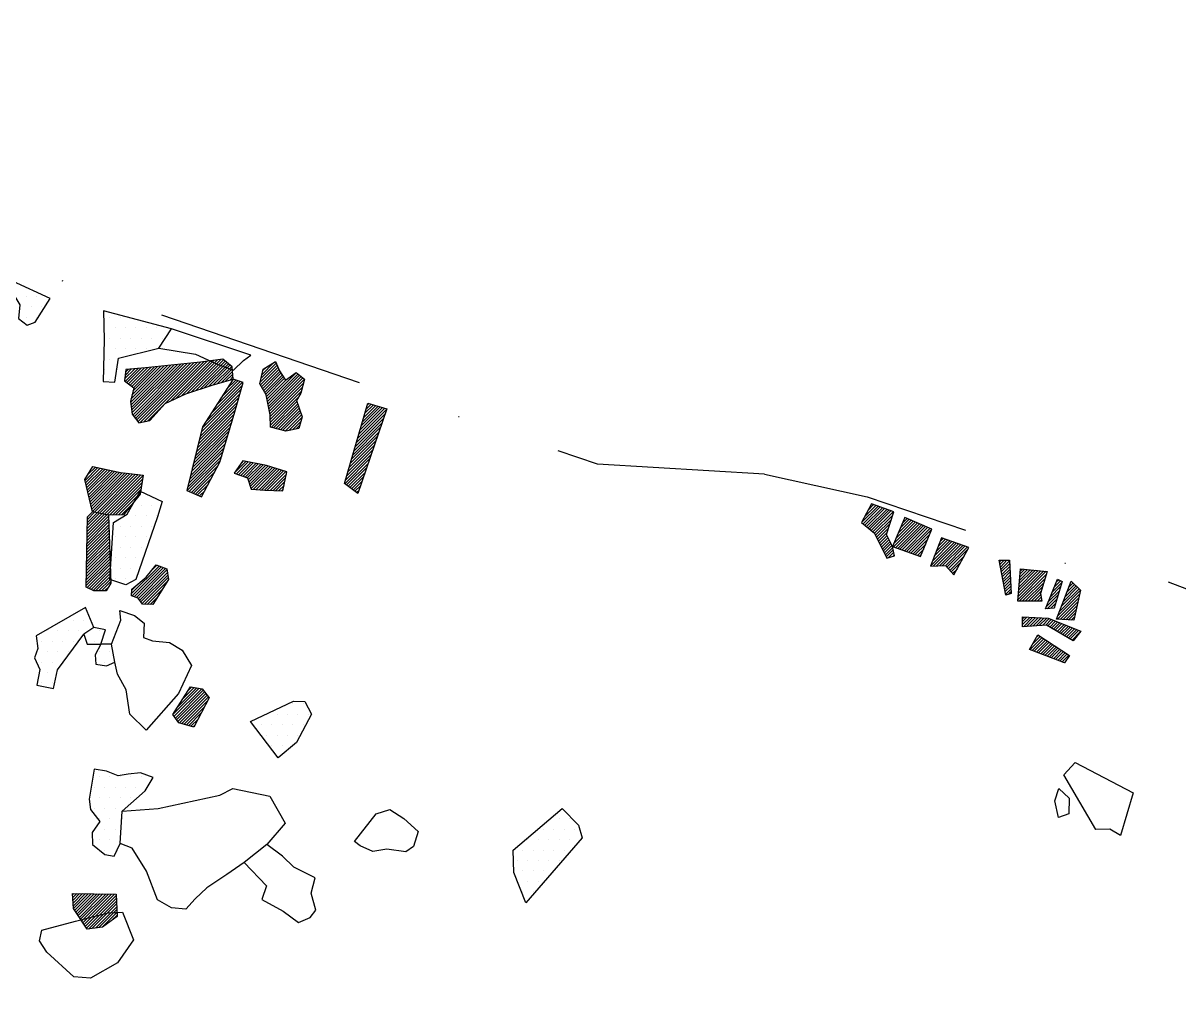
# Model space of a CAD drawing. Header units: metres. Extents: x -901 to -489, y -1774 to -1406.
# Drawn here: x -768.5 to -630.2, y -1521.3 to -1406 of the extents above; entities that cross this region are included whole.
import ezdxf

# ---------------------------------------------------------------- set-up
doc = ezdxf.new("R2010")
doc.units = ezdxf.units.M
doc.header["$LTSCALE"] = 25
doc.header["$MEASUREMENT"] = 0
doc.linetypes.add('STRICHPUNKTX2', pattern=[2, 1, -0.5, 0, -0.5])
doc.layers.get('0').update_dxf_attribs({"linetype": 'CONTINUOUS'})
for name, color, linetype in [('GRABUNGSGRENZE', 3, 'STRICHPUNKTX2'), ('KNOCHEN', 2, 'CONTINUOUS'), ('KNOCHENSCHRAFF', 2, 'CONTINUOUS'), ('STEINE', 4, 'CONTINUOUS'), ('STEINESCHRAFF', 4, 'CONTINUOUS')]:
    doc.layers.add(name, color=color, linetype=linetype)

# ---------------------------------------------------------------- blocks, each defined once
blk = doc.blocks.new('*X2')
at = {"color": 0}
for p, q in [((-756.36, -1448.62), (-755.14, -1447.4)), ((-756.31, -1448.92), (-754.75, -1447.36)), ((-756.31, -1448.22), (-755.53, -1447.43)), ((-756.27, -1447.82), (-755.91, -1447.46)), ((-756.11, -1449.07), (-754.36, -1447.33)), ((-755.9, -1449.22), (-753.98, -1447.3)), ((-755.7, -1449.37), (-753.59, -1447.26)), ((-755.65, -1451.44), (-751.23, -1447.02)), ((-755.61, -1451.76), (-750.83, -1446.98)), ((-755.6, -1451.04), (-751.62, -1447.06)), ((-755.57, -1452.07), (-750.44, -1446.94)), ((-755.53, -1452.38), (-750.05, -1446.9)), ((-755.49, -1449.52), (-753.19, -1447.22)), ((-755.48, -1452.69), (-749.65, -1446.86)), ((-755.48, -1450.57), (-752.01, -1447.1)), ((-755.38, -1452.94), (-749.26, -1446.82)), ((-755.37, -1450.1), (-752.41, -1447.14)), ((-755.29, -1449.67), (-752.8, -1447.18)), ((-755.22, -1453.14), (-748.86, -1446.78)), ((-755.07, -1453.34), (-748.47, -1446.74)), ((-754.91, -1453.53), (-748.08, -1446.7)), ((-754.75, -1453.73), (-747.68, -1446.66)), ((-754.5, -1453.83), (-747.29, -1446.62)), ((-754.07, -1453.75), (-746.88, -1446.56)), ((-753.63, -1453.66), (-746.47, -1446.51)), ((-750.88, -1451.27), (-746.06, -1446.45)), ((-750.2, -1450.94), (-745.65, -1446.39)), ((-749.52, -1450.62), (-745.24, -1446.34)), ((-748.89, -1450.34), (-744.83, -1446.28)), ((-748.36, -1450.17), (-744.52, -1446.33)), ((-747.84, -1450), (-744.33, -1446.49)), ((-747.32, -1449.83), (-744.13, -1446.65)), ((-746.8, -1449.66), (-743.94, -1446.8)), ((-746.27, -1449.49), (-743.75, -1446.96)), ((-745.76, -1449.33), (-743.55, -1447.12)), ((-745.26, -1449.19), (-743.48, -1447.4)), ((-740.13, -1449), (-738.11, -1446.99)), ((-740.1, -1449.33), (-738.01, -1447.24)), ((-740.02, -1448.54), (-738.22, -1446.74)), ((-739.97, -1449.56), (-737.91, -1447.49)), ((-739.91, -1448.08), (-738.53, -1446.7)), ((-739.81, -1447.62), (-739.47, -1447.28)), ((-745.42, -1451.82), (-742.53, -1448.93)), ((-744.79, -1450.84), (-742.8, -1448.84)), ((-744.76, -1449.04), (-743.45, -1447.73)), ((-744.27, -1448.9), (-743.43, -1448.06)), ((-744.16, -1449.85), (-743.06, -1448.76)), ((-743.77, -1448.76), (-743.41, -1448.39)), ((-743.53, -1448.87), (-743.33, -1448.67)), ((-739.84, -1449.78), (-737.8, -1447.73)), ((-739.71, -1450), (-737.66, -1447.95)), ((-739.58, -1450.23), (-737.52, -1448.16)), ((-739.46, -1450.45), (-737.38, -1448.38)), ((-739.37, -1450.72), (-737.25, -1448.59)), ((-739.32, -1451.02), (-737.02, -1448.72)), ((-739.26, -1451.32), (-735.83, -1447.89)), ((-739.2, -1451.61), (-735.63, -1448.04)), ((-739.14, -1451.91), (-735.42, -1448.19)), ((-739.09, -1452.2), (-735.22, -1448.34)), ((-739.03, -1452.5), (-735.02, -1448.49)), ((-738.97, -1452.8), (-734.83, -1448.65)), ((-747.22, -1455.03), (-742.54, -1450.35)), ((-747.1, -1454.56), (-742.4, -1449.86)), ((-746.69, -1453.8), (-742.25, -1449.36)), ((-746.06, -1452.81), (-742.27, -1449.02)), ((-738.94, -1453.12), (-734.96, -1449.14)), ((-738.93, -1453.46), (-735.09, -1449.62)), ((-738.92, -1453.8), (-735.22, -1450.11)), ((-747.45, -1455.97), (-742.83, -1451.35)), ((-747.33, -1455.5), (-742.68, -1450.85)), ((-738.9, -1454.14), (-735.57, -1450.8)), ((-738.83, -1454.42), (-735.74, -1451.33)), ((-738.54, -1454.49), (-735.65, -1451.6)), ((-727.64, -1452.78), (-726.59, -1451.73)), ((-727.49, -1452.28), (-726.87, -1451.65)), ((-727.35, -1451.78), (-727.14, -1451.57)), ((-747.8, -1457.38), (-743.26, -1452.84)), ((-747.68, -1456.91), (-743.11, -1452.34)), ((-747.56, -1456.44), (-742.97, -1451.84)), ((-738.26, -1454.56), (-735.56, -1451.86)), ((-737.98, -1454.63), (-735.48, -1452.13)), ((-737.69, -1454.7), (-735.39, -1452.39)), ((-737.41, -1454.77), (-735.3, -1452.66)), ((-737.13, -1454.84), (-735.21, -1452.92)), ((-728.66, -1456.27), (-725.19, -1452.8)), ((-728.51, -1455.77), (-725.01, -1452.27)), ((-728.37, -1455.27), (-725.22, -1452.13)), ((-728.22, -1454.77), (-725.49, -1452.05)), ((-728.08, -1454.27), (-725.77, -1451.97)), ((-727.93, -1453.78), (-726.04, -1451.89)), ((-727.79, -1453.28), (-726.32, -1451.81)), ((-748.14, -1458.79), (-743.7, -1454.35)), ((-748.03, -1458.32), (-743.55, -1453.84)), ((-747.91, -1457.85), (-743.41, -1453.34)), ((-736.72, -1454.79), (-735.13, -1453.2)), ((-736.28, -1454.7), (-735.28, -1453.7)), ((-735.84, -1454.61), (-735.43, -1454.2)), ((-729.09, -1457.77), (-725.74, -1454.41)), ((-728.95, -1457.27), (-725.56, -1453.88)), ((-728.8, -1456.77), (-725.37, -1453.34)), ((-748.49, -1460.2), (-744.15, -1455.85)), ((-748.38, -1459.73), (-744, -1455.35)), ((-748.26, -1459.26), (-743.85, -1454.85)), ((-729.38, -1458.76), (-726.1, -1455.48)), ((-729.24, -1458.27), (-725.92, -1454.95)), ((-748.72, -1461.13), (-744.44, -1456.85)), ((-748.61, -1460.67), (-744.3, -1456.35)), ((-729.82, -1460.26), (-726.65, -1457.09)), ((-729.67, -1459.76), (-726.47, -1456.56)), ((-729.53, -1459.26), (-726.29, -1456.02)), ((-748.87, -1461.98), (-744.74, -1457.86)), ((-748.84, -1461.6), (-744.59, -1457.36)), ((-748.62, -1462.09), (-744.89, -1458.36)), ((-743.26, -1459.92), (-741.85, -1458.5)), ((-743, -1460.01), (-741.56, -1458.56)), ((-742.74, -1460.1), (-741.26, -1458.62)), ((-742.39, -1458.69), (-742.15, -1458.44)), ((-730.01, -1461.16), (-727.01, -1458.16)), ((-729.96, -1460.76), (-726.83, -1457.63)), ((-748.37, -1462.2), (-745.17, -1459)), ((-748.12, -1462.3), (-745.57, -1459.75)), ((-742.47, -1460.19), (-740.97, -1458.68)), ((-742.21, -1460.28), (-740.67, -1458.74)), ((-741.95, -1460.37), (-740.38, -1458.8)), ((-741.68, -1460.46), (-740.08, -1458.85)), ((-741.57, -1460.7), (-739.79, -1458.91)), ((-741.49, -1460.97), (-739.49, -1458.97)), ((-741.4, -1461.24), (-739.21, -1459.05)), ((-741.32, -1461.51), (-738.94, -1459.13)), ((-741.24, -1461.78), (-738.67, -1459.22)), ((-740.93, -1461.82), (-738.4, -1459.3)), ((-740.6, -1461.85), (-738.13, -1459.38)), ((-740.28, -1461.88), (-737.87, -1459.47)), ((-739.96, -1461.91), (-737.6, -1459.55)), ((-739.63, -1461.94), (-737.33, -1459.64)), ((-739.29, -1461.95), (-737.06, -1459.72)), ((-738.94, -1461.96), (-737.01, -1460.02)), ((-729.81, -1461.31), (-727.2, -1458.7)), ((-729.61, -1461.46), (-727.38, -1459.24)), ((-729.41, -1461.62), (-727.56, -1459.77)), ((-747.88, -1462.41), (-745.97, -1460.5)), ((-747.63, -1462.51), (-746.36, -1461.25)), ((-738.6, -1461.97), (-737.1, -1460.47)), ((-738.25, -1461.98), (-737.19, -1460.91)), ((-737.91, -1461.98), (-737.28, -1461.36)), ((-729.2, -1461.77), (-727.74, -1460.31)), ((-729, -1461.92), (-727.93, -1460.84)), ((-728.8, -1462.07), (-728.11, -1461.38)), ((-747.38, -1462.62), (-746.76, -1462)), ((-737.56, -1461.99), (-737.37, -1461.8)), ((-728.6, -1462.22), (-728.29, -1461.92)), ((-755.52, -1474.3), (-752.23, -1471.01)), ((-753.06, -1471.48), (-752.5, -1470.92)), ((-755.46, -1474.59), (-751.97, -1471.1)), ((-755.2, -1474.68), (-751.71, -1471.2)), ((-754.94, -1474.78), (-751.45, -1471.29)), ((-754.7, -1474.89), (-751.29, -1471.48)), ((-754.55, -1475.1), (-751.24, -1471.78)), ((-754.41, -1475.3), (-751.19, -1472.09)), ((-754.26, -1475.51), (-751.14, -1472.39)), ((-755.5, -1473.92), (-754.81, -1473.23)), ((-753.98, -1475.58), (-751.27, -1472.87)), ((-753.64, -1475.6), (-751.86, -1473.81)), ((-753.3, -1475.61), (-752.45, -1474.76)), ((-750.57, -1488.79), (-747.43, -1485.64)), ((-750.42, -1488.99), (-747.12, -1485.7)), ((-750.28, -1489.2), (-746.94, -1485.87)), ((-750.13, -1489.41), (-746.79, -1486.07)), ((-750.02, -1487.89), (-747.73, -1485.59)), ((-749.98, -1489.62), (-746.64, -1486.27)), ((-749.42, -1486.93), (-748.03, -1485.54)), ((-748.82, -1485.98), (-748.33, -1485.48)), ((-749.82, -1489.8), (-746.48, -1486.47)), ((-749.54, -1489.88), (-746.33, -1486.67)), ((-749.27, -1489.96), (-746.42, -1487.12)), ((-748.99, -1490.04), (-746.81, -1487.86)), ((-748.71, -1490.12), (-747.19, -1488.59)), ((-748.44, -1490.19), (-747.57, -1489.33)), ((-748.16, -1490.27), (-747.96, -1490.07)), ((-762.57, -1510.34), (-762.43, -1510.2)), ((-762.55, -1510.67), (-762.08, -1510.2)), ((-762.53, -1511.01), (-761.74, -1510.21)), ((-762.51, -1511.34), (-761.39, -1510.22)), ((-762.49, -1511.67), (-761.04, -1510.22)), ((-762.46, -1512), (-760.7, -1510.23)), ((-762.32, -1512.21), (-760.35, -1510.23)), ((-762.18, -1512.42), (-760, -1510.24)), ((-762.04, -1512.64), (-759.65, -1510.25)), ((-761.9, -1512.85), (-759.31, -1510.25)), ((-761.76, -1513.07), (-758.96, -1510.26)), ((-761.62, -1513.28), (-758.61, -1510.27)), ((-761.48, -1513.49), (-758.27, -1510.27)), ((-761.34, -1513.71), (-757.92, -1510.28)), ((-761.2, -1513.92), (-757.57, -1510.29)), ((-761.06, -1514.13), (-757.37, -1510.44)), ((-760.93, -1514.35), (-757.35, -1510.78)), ((-760.67, -1514.45), (-757.33, -1511.11)), ((-760.26, -1514.39), (-757.31, -1511.44)), ((-759.85, -1514.33), (-757.29, -1511.78)), ((-759.44, -1514.28), (-757.27, -1512.11)), ((-759.03, -1514.22), (-757.25, -1512.44)), ((-757.83, -1513.37), (-757.24, -1512.78))]:
    blk.add_line(p, q, dxfattribs=at)
blk = doc.blocks.new('*X3')
at = {"color": 0}
for p, q in [((-761.08, -1460.77), (-759.56, -1459.24)), ((-761.02, -1461.05), (-759.27, -1459.3)), ((-760.95, -1461.34), (-758.98, -1459.37)), ((-760.88, -1461.62), (-758.69, -1459.43)), ((-760.81, -1461.91), (-758.4, -1459.49)), ((-760.76, -1460.08), (-759.85, -1459.18)), ((-760.74, -1462.19), (-758.1, -1459.55)), ((-760.68, -1462.48), (-757.81, -1459.62)), ((-760.61, -1462.76), (-757.52, -1459.68)), ((-760.54, -1463.05), (-757.23, -1459.74)), ((-760.47, -1463.34), (-756.94, -1459.8)), ((-760.4, -1463.62), (-756.63, -1459.85)), ((-760.34, -1463.91), (-756.31, -1459.88)), ((-760.27, -1464.19), (-756, -1459.92)), ((-760.2, -1464.48), (-755.68, -1459.96)), ((-760.15, -1459.13), (-760.14, -1459.12)), ((-759.94, -1464.57), (-755.36, -1459.99)), ((-759.65, -1464.64), (-755.04, -1460.03)), ((-759.36, -1464.7), (-754.72, -1460.06)), ((-759.07, -1464.76), (-754.41, -1460.1)), ((-758.78, -1464.82), (-754.14, -1460.18)), ((-758.49, -1464.89), (-754.2, -1460.6)), ((-758.17, -1464.92), (-754.27, -1461.02)), ((-757.8, -1464.91), (-754.33, -1461.44)), ((-757.44, -1464.9), (-754.4, -1461.86)), ((-757.08, -1464.89), (-754.46, -1462.27)), ((-756.71, -1464.88), (-755.45, -1463.62)), ((-760.85, -1467.96), (-758.29, -1465.39)), ((-760.84, -1467.24), (-758.49, -1464.89)), ((-760.84, -1467.6), (-758.3, -1465.05)), ((-760.83, -1466.88), (-758.78, -1464.82)), ((-760.82, -1466.16), (-759.36, -1464.7)), ((-760.82, -1466.52), (-759.07, -1464.76)), ((-760.81, -1465.44), (-759.94, -1464.57)), ((-760.81, -1465.8), (-759.65, -1464.64)), ((-760.87, -1469.03), (-758.25, -1466.41)), ((-760.87, -1469.39), (-758.23, -1466.75)), ((-760.86, -1468.67), (-758.26, -1466.07)), ((-760.85, -1468.31), (-758.27, -1465.73)), ((-760.9, -1470.83), (-758.18, -1468.11)), ((-760.89, -1470.47), (-758.19, -1467.77)), ((-760.88, -1469.75), (-758.22, -1467.09)), ((-760.88, -1470.11), (-758.21, -1467.43)), ((-760.92, -1471.91), (-758.14, -1469.14)), ((-760.92, -1472.27), (-758.13, -1469.48)), ((-760.91, -1471.55), (-758.15, -1468.8)), ((-760.9, -1471.19), (-758.17, -1468.46)), ((-760.94, -1473.35), (-758.09, -1470.5)), ((-760.93, -1472.63), (-758.11, -1469.82)), ((-760.93, -1472.99), (-758.1, -1470.16)), ((-760.83, -1473.6), (-758.07, -1470.84)), ((-760.6, -1473.72), (-758.06, -1471.18)), ((-760.36, -1473.83), (-758.05, -1471.52)), ((-760.13, -1473.95), (-758.03, -1471.86)), ((-759.82, -1474), (-758.02, -1472.2)), ((-759.47, -1474), (-758.01, -1472.54)), ((-759.11, -1474), (-758, -1472.88)), ((-758.76, -1474), (-758.21, -1473.45))]:
    blk.add_line(p, q, dxfattribs=at)
blk = doc.blocks.new('*X6')
at = {"color": 0}
for p, q in [((-768.125, -1438.75), (-768.125, -1438.75)), ((-766.875, -1438.75), (-766.875, -1438.75)), ((-767.5, -1440), (-767.5, -1440)), ((-766.25, -1440), (-766.25, -1440)), ((-768.125, -1441.25), (-768.125, -1441.25)), ((-766.875, -1441.25), (-766.875, -1441.25)), ((-758.125, -1441.25), (-758.125, -1441.25)), ((-756.875, -1441.25), (-756.875, -1441.25)), ((-758.75, -1442.5), (-758.75, -1442.5)), ((-757.5, -1442.5), (-757.5, -1442.5)), ((-756.25, -1442.5), (-756.25, -1442.5)), ((-755, -1442.5), (-755, -1442.5)), ((-753.75, -1442.5), (-753.75, -1442.5)), ((-752.5, -1442.5), (-752.5, -1442.5)), ((-758.125, -1443.75), (-758.125, -1443.75)), ((-756.875, -1443.75), (-756.875, -1443.75)), ((-755.625, -1443.75), (-755.625, -1443.75)), ((-754.375, -1443.75), (-754.375, -1443.75)), ((-753.125, -1443.75), (-753.125, -1443.75)), ((-751.875, -1443.75), (-751.875, -1443.75)), ((-758.75, -1445), (-758.75, -1445)), ((-757.5, -1445), (-757.5, -1445)), ((-756.25, -1445), (-756.25, -1445)), ((-755, -1445), (-755, -1445)), ((-753.75, -1445), (-753.75, -1445)), ((-758.75, -1447.5), (-758.75, -1447.5)), ((-758.125, -1446.25), (-758.125, -1446.25)), ((-757.5, -1447.5), (-757.5, -1447.5)), ((-758.125, -1448.75), (-758.125, -1448.75)), ((-753.75, -1462.5), (-753.75, -1462.5)), ((-754.375, -1463.75), (-754.375, -1463.75)), ((-753.125, -1463.75), (-753.125, -1463.75)), ((-756.25, -1465), (-756.25, -1465)), ((-755, -1465), (-755, -1465)), ((-753.75, -1465), (-753.75, -1465)), ((-752.5, -1465), (-752.5, -1465)), ((-756.875, -1466.25), (-756.875, -1466.25)), ((-755.625, -1466.25), (-755.625, -1466.25)), ((-754.375, -1466.25), (-754.375, -1466.25)), ((-753.125, -1466.25), (-753.125, -1466.25)), ((-757.5, -1467.5), (-757.5, -1467.5)), ((-756.25, -1467.5), (-756.25, -1467.5)), ((-755, -1467.5), (-755, -1467.5)), ((-753.75, -1467.5), (-753.75, -1467.5)), ((-756.875, -1468.75), (-756.875, -1468.75)), ((-755.625, -1468.75), (-755.625, -1468.75)), ((-754.375, -1468.75), (-754.375, -1468.75)), ((-757.5, -1470), (-757.5, -1470)), ((-756.25, -1470), (-756.25, -1470)), ((-755, -1470), (-755, -1470)), ((-756.875, -1471.25), (-756.875, -1471.25)), ((-755.625, -1471.25), (-755.625, -1471.25)), ((-757.5, -1472.5), (-757.5, -1472.5)), ((-756.25, -1472.5), (-756.25, -1472.5)), ((-755, -1472.5), (-755, -1472.5)), ((-762.5, -1477.5), (-762.5, -1477.5)), ((-761.25, -1477.5), (-761.25, -1477.5)), ((-765.625, -1478.75), (-765.625, -1478.75)), ((-764.375, -1478.75), (-764.375, -1478.75)), ((-763.125, -1478.75), (-763.125, -1478.75)), ((-761.875, -1478.75), (-761.875, -1478.75)), ((-760.625, -1478.75), (-760.625, -1478.75)), ((-759.375, -1478.75), (-759.375, -1478.75)), ((-766.25, -1480), (-766.25, -1480)), ((-765, -1480), (-765, -1480)), ((-763.75, -1480), (-763.75, -1480)), ((-762.5, -1480), (-762.5, -1480)), ((-760, -1480), (-760, -1480)), ((-766.875, -1481.25), (-766.875, -1481.25)), ((-765.625, -1481.25), (-765.625, -1481.25)), ((-764.375, -1481.25), (-764.375, -1481.25)), ((-763.125, -1481.25), (-763.125, -1481.25)), ((-759.375, -1481.25), (-759.375, -1481.25)), ((-758.125, -1481.25), (-758.125, -1481.25)), ((-766.25, -1482.5), (-766.25, -1482.5)), ((-765, -1482.5), (-765, -1482.5)), ((-763.75, -1482.5), (-763.75, -1482.5)), ((-758.75, -1482.5), (-758.75, -1482.5)), ((-765.625, -1483.75), (-765.625, -1483.75)), ((-766.25, -1485), (-766.25, -1485)), ((-765, -1485), (-765, -1485)), ((-736.25, -1487.5), (-736.25, -1487.5)), ((-735, -1487.5), (-735, -1487.5)), ((-739.375, -1488.75), (-739.375, -1488.75)), ((-738.125, -1488.75), (-738.125, -1488.75)), ((-736.875, -1488.75), (-736.875, -1488.75)), ((-735.625, -1488.75), (-735.625, -1488.75)), ((-734.375, -1488.75), (-734.375, -1488.75)), ((-740, -1490), (-740, -1490)), ((-738.75, -1490), (-738.75, -1490)), ((-737.5, -1490), (-737.5, -1490)), ((-736.25, -1490), (-736.25, -1490)), ((-735, -1490), (-735, -1490)), ((-739.375, -1491.25), (-739.375, -1491.25)), ((-738.125, -1491.25), (-738.125, -1491.25)), ((-736.875, -1491.25), (-736.875, -1491.25)), ((-735.625, -1491.25), (-735.625, -1491.25)), ((-738.75, -1492.5), (-738.75, -1492.5)), ((-737.5, -1492.5), (-737.5, -1492.5)), ((-736.25, -1492.5), (-736.25, -1492.5)), ((-738.125, -1493.75), (-738.125, -1493.75)), ((-759.375, -1496.25), (-759.375, -1496.25)), ((-758.125, -1496.25), (-758.125, -1496.25)), ((-756.875, -1496.25), (-756.875, -1496.25)), ((-755.625, -1496.25), (-755.625, -1496.25)), ((-754.375, -1496.25), (-754.375, -1496.25)), ((-760, -1497.5), (-760, -1497.5)), ((-759.375, -1498.75), (-759.375, -1498.75)), ((-758.75, -1497.5), (-758.75, -1497.5)), ((-758.125, -1498.75), (-758.125, -1498.75)), ((-757.5, -1497.5), (-757.5, -1497.5)), ((-756.875, -1498.75), (-756.875, -1498.75)), ((-756.25, -1497.5), (-756.25, -1497.5)), ((-755.625, -1498.75), (-755.625, -1498.75)), ((-755, -1497.5), (-755, -1497.5)), ((-753.75, -1497.5), (-753.75, -1497.5)), ((-760, -1500), (-760, -1500)), ((-758.75, -1500), (-758.75, -1500)), ((-757.5, -1500), (-757.5, -1500)), ((-756.25, -1500), (-756.25, -1500)), ((-759.375, -1501.25), (-759.375, -1501.25)), ((-758.125, -1501.25), (-758.125, -1501.25)), ((-756.875, -1501.25), (-756.875, -1501.25)), ((-704.375, -1501.25), (-704.375, -1501.25)), ((-703.125, -1501.25), (-703.125, -1501.25)), ((-758.75, -1502.5), (-758.75, -1502.5)), ((-757.5, -1502.5), (-757.5, -1502.5)), ((-706.25, -1502.5), (-706.25, -1502.5)), ((-705, -1502.5), (-705, -1502.5)), ((-703.75, -1502.5), (-703.75, -1502.5)), ((-702.5, -1502.5), (-702.5, -1502.5)), ((-759.375, -1503.75), (-759.375, -1503.75)), ((-758.125, -1503.75), (-758.125, -1503.75)), ((-756.875, -1503.75), (-756.875, -1503.75)), ((-708.125, -1503.75), (-708.125, -1503.75)), ((-706.875, -1503.75), (-706.875, -1503.75)), ((-705.625, -1503.75), (-705.625, -1503.75)), ((-704.375, -1503.75), (-704.375, -1503.75)), ((-703.125, -1503.75), (-703.125, -1503.75)), ((-701.875, -1503.75), (-701.875, -1503.75)), ((-758.75, -1505), (-758.75, -1505)), ((-757.5, -1505), (-757.5, -1505)), ((-708.75, -1505), (-708.75, -1505)), ((-707.5, -1505), (-707.5, -1505)), ((-706.25, -1505), (-706.25, -1505)), ((-705, -1505), (-705, -1505)), ((-703.75, -1505), (-703.75, -1505)), ((-709.375, -1506.25), (-709.375, -1506.25)), ((-708.125, -1506.25), (-708.125, -1506.25)), ((-706.875, -1506.25), (-706.875, -1506.25)), ((-705.625, -1506.25), (-705.625, -1506.25)), ((-704.375, -1506.25), (-704.375, -1506.25)), ((-708.75, -1507.5), (-708.75, -1507.5)), ((-707.5, -1507.5), (-707.5, -1507.5)), ((-706.25, -1507.5), (-706.25, -1507.5)), ((-708.125, -1508.75), (-708.125, -1508.75)), ((-706.875, -1508.75), (-706.875, -1508.75)), ((-708.75, -1510), (-708.75, -1510)), ((-707.5, -1510), (-707.5, -1510))]:
    blk.add_line(p, q, dxfattribs=at)
blk = doc.blocks.new('*X10')
at = {"color": 0}
for p, q in [((-668.21, -1465.82), (-666.23, -1463.85)), ((-668.01, -1465.98), (-665.97, -1463.94)), ((-667.82, -1465.09), (-666.49, -1463.75)), ((-667.81, -1466.14), (-665.71, -1464.04)), ((-667.62, -1466.3), (-665.45, -1464.13)), ((-667.4, -1464.31), (-666.75, -1463.66)), ((-667.42, -1466.45), (-665.19, -1464.23)), ((-667.23, -1466.61), (-664.94, -1464.32)), ((-667.03, -1466.77), (-664.68, -1464.41)), ((-666.84, -1466.93), (-664.42, -1464.51)), ((-666.64, -1467.08), (-664.47, -1464.91)), ((-666.52, -1467.32), (-664.63, -1465.43)), ((-663.83, -1467.1), (-662.26, -1465.53)), ((-663.57, -1466.49), (-662.5, -1465.42)), ((-663.31, -1465.87), (-662.75, -1465.32)), ((-663.05, -1465.26), (-662.99, -1465.21)), ((-666.41, -1467.56), (-664.8, -1465.95)), ((-666.29, -1467.79), (-664.96, -1466.47)), ((-664.37, -1468.71), (-661.52, -1465.86)), ((-664.35, -1468.33), (-661.77, -1465.75)), ((-664.11, -1468.8), (-661.28, -1465.97)), ((-664.09, -1467.72), (-662.01, -1465.64)), ((-663.86, -1468.9), (-661.03, -1466.08)), ((-663.6, -1468.99), (-660.79, -1466.18)), ((-663.34, -1469.08), (-660.54, -1466.29)), ((-663.08, -1469.18), (-660.3, -1466.4)), ((-662.82, -1469.27), (-660.05, -1466.51)), ((-662.56, -1469.37), (-659.81, -1466.62)), ((-666.17, -1468.03), (-665.13, -1466.99)), ((-666.05, -1468.27), (-665.15, -1467.36)), ((-665.94, -1468.5), (-665.03, -1467.6)), ((-665.82, -1468.74), (-664.91, -1467.83)), ((-665.7, -1468.98), (-664.79, -1468.07)), ((-665.59, -1469.21), (-664.68, -1468.3)), ((-662.3, -1469.46), (-660.04, -1467.2)), ((-662.04, -1469.55), (-660.28, -1467.8)), ((-659.95, -1471.01), (-657.13, -1468.18)), ((-659.73, -1470.42), (-657.39, -1468.09)), ((-659.59, -1470.99), (-656.87, -1468.27)), ((-659.5, -1469.84), (-657.65, -1467.99)), ((-659.27, -1469.26), (-657.91, -1467.9)), ((-659.04, -1468.68), (-658.17, -1467.81)), ((-658.81, -1468.09), (-658.43, -1467.71)), ((-665.47, -1469.45), (-664.56, -1468.54)), ((-665.35, -1469.69), (-664.46, -1468.8)), ((-665.24, -1469.93), (-664.4, -1469.09)), ((-665, -1470.04), (-664.33, -1469.37)), ((-664.47, -1469.86), (-664.27, -1469.66)), ((-661.78, -1469.65), (-660.52, -1468.39)), ((-661.52, -1469.74), (-660.76, -1468.99)), ((-661.26, -1469.84), (-661.01, -1469.58)), ((-659.23, -1470.98), (-656.61, -1468.36)), ((-658.86, -1470.97), (-656.35, -1468.46)), ((-658.5, -1470.96), (-656.09, -1468.55)), ((-658.15, -1470.97), (-655.83, -1468.64)), ((-657.98, -1471.16), (-655.57, -1468.74)), ((-657.82, -1471.34), (-655.47, -1469)), ((-657.65, -1471.53), (-655.9, -1469.78)), ((-657.48, -1471.71), (-656.32, -1470.55)), ((-651.71, -1470.54), (-651.5, -1470.33)), ((-651.65, -1470.83), (-651.15, -1470.33)), ((-651.59, -1471.13), (-650.8, -1470.33)), ((-651.53, -1471.42), (-650.52, -1470.41)), ((-651.48, -1471.72), (-650.5, -1470.75)), ((-651.42, -1472.01), (-650.48, -1471.08)), ((-657.31, -1471.9), (-656.74, -1471.33)), ((-651.36, -1472.31), (-650.47, -1471.42)), ((-651.3, -1472.61), (-650.45, -1471.75)), ((-651.24, -1472.9), (-650.43, -1472.09)), ((-651.19, -1473.2), (-650.41, -1472.43)), ((-649.48, -1475.03), (-646.1, -1471.64)), ((-649.45, -1474.65), (-646.42, -1471.61)), ((-649.42, -1474.26), (-646.74, -1471.58)), ((-649.39, -1473.88), (-647.07, -1471.55)), ((-649.36, -1473.5), (-647.39, -1471.52)), ((-649.33, -1473.11), (-647.71, -1471.49)), ((-649.33, -1475.23), (-646.09, -1471.99)), ((-649.3, -1472.73), (-648.04, -1471.46)), ((-649.27, -1472.35), (-648.36, -1471.43)), ((-649.24, -1471.96), (-648.68, -1471.4)), ((-649.21, -1471.58), (-649, -1471.37)), ((-651.13, -1473.49), (-650.4, -1472.76)), ((-651.07, -1473.79), (-650.38, -1473.1)), ((-651.01, -1474.08), (-650.36, -1473.43)), ((-650.95, -1474.38), (-650.34, -1473.77)), ((-648.97, -1475.23), (-646.24, -1472.5)), ((-648.62, -1475.23), (-646.4, -1473.01)), ((-648.26, -1475.23), (-646.56, -1473.52)), ((-645.6, -1474.69), (-644.38, -1473.46)), ((-645.37, -1474.1), (-644.22, -1472.95)), ((-645.13, -1473.51), (-644.39, -1472.77)), ((-644.9, -1472.92), (-644.62, -1472.65)), ((-644.27, -1475.83), (-642.17, -1473.73)), ((-644.06, -1475.26), (-642.36, -1473.56)), ((-643.84, -1474.69), (-642.54, -1473.39)), ((-643.62, -1474.12), (-642.72, -1473.22)), ((-643.4, -1473.55), (-642.9, -1473.04)), ((-643.19, -1472.98), (-643.08, -1472.87)), ((-650.64, -1474.42), (-650.33, -1474.11)), ((-647.91, -1475.23), (-646.71, -1474.03)), ((-647.56, -1475.22), (-646.77, -1474.44)), ((-647.2, -1475.22), (-646.72, -1474.75)), ((-646.85, -1475.22), (-646.67, -1475.05)), ((-646.07, -1475.86), (-644.69, -1474.48)), ((-645.98, -1476.12), (-644.84, -1474.99)), ((-645.84, -1475.27), (-644.53, -1473.97)), ((-644.75, -1477.37), (-642.22, -1474.83)), ((-644.71, -1476.97), (-642.11, -1474.38)), ((-644.49, -1476.4), (-642.01, -1473.92)), ((-645.58, -1476.08), (-645, -1475.5)), ((-645.19, -1476.04), (-645.15, -1476)), ((-644.42, -1477.4), (-642.32, -1475.29)), ((-644.09, -1477.42), (-642.42, -1475.75)), ((-643.77, -1477.44), (-642.52, -1476.2)), ((-648.94, -1477.31), (-648.75, -1477.12)), ((-648.94, -1477.66), (-648.41, -1477.14)), ((-648.94, -1478.02), (-648.07, -1477.16)), ((-648.84, -1478.28), (-647.74, -1477.17)), ((-648.46, -1478.25), (-647.4, -1477.19)), ((-648.08, -1478.22), (-647.06, -1477.2)), ((-647.7, -1478.2), (-646.72, -1477.22)), ((-647.32, -1478.17), (-646.39, -1477.24)), ((-646.94, -1478.14), (-646.05, -1477.25)), ((-646.56, -1478.11), (-645.75, -1477.31)), ((-646.17, -1478.09), (-645.5, -1477.41)), ((-645.91, -1478.18), (-645.24, -1477.51)), ((-645.69, -1478.31), (-644.99, -1477.61)), ((-645.47, -1478.44), (-644.73, -1477.71)), ((-645.24, -1478.57), (-644.48, -1477.81)), ((-645.02, -1478.7), (-644.23, -1477.9)), ((-644.8, -1478.83), (-643.97, -1478)), ((-643.44, -1477.47), (-642.63, -1476.66)), ((-643.11, -1477.49), (-642.73, -1477.11)), ((-647.26, -1479.52), (-647.03, -1479.3)), ((-644.57, -1478.96), (-643.72, -1478.1)), ((-644.35, -1479.09), (-643.46, -1478.2)), ((-644.13, -1479.22), (-643.21, -1478.3)), ((-643.91, -1479.35), (-642.95, -1478.4)), ((-643.68, -1479.48), (-642.7, -1478.5)), ((-643.46, -1479.61), (-642.44, -1478.6)), ((-643.24, -1479.74), (-642.19, -1478.7)), ((-643.01, -1479.88), (-642.03, -1478.89)), ((-622.9, -1479.56), (-622.72, -1479.38)), ((-648.04, -1481.02), (-646.6, -1479.57)), ((-647.79, -1481.11), (-646.39, -1479.71)), ((-647.76, -1480.38), (-646.82, -1479.43)), ((-647.53, -1481.21), (-646.17, -1479.85)), ((-647.28, -1481.31), (-645.96, -1479.99)), ((-647.03, -1481.41), (-645.74, -1480.13)), ((-646.77, -1481.51), (-645.53, -1480.27)), ((-646.52, -1481.61), (-645.31, -1480.41)), ((-646.26, -1481.71), (-645.1, -1480.55)), ((-646.01, -1481.81), (-644.88, -1480.69)), ((-623.51, -1481.93), (-621.54, -1479.96)), ((-623.5, -1481.58), (-621.77, -1479.85)), ((-623.35, -1481.07), (-622.01, -1479.73)), ((-623.29, -1482.07), (-621.3, -1480.08)), ((-623.2, -1480.57), (-622.25, -1479.62)), ((-623.07, -1482.21), (-621.06, -1480.2)), ((-623.05, -1480.06), (-622.49, -1479.5)), ((-622.85, -1482.34), (-620.82, -1480.31)), ((-622.64, -1482.48), (-620.59, -1480.43)), ((-622.42, -1482.61), (-620.35, -1480.55)), ((-622.2, -1482.75), (-620.11, -1480.66)), ((-645.75, -1481.91), (-644.67, -1480.82)), ((-645.5, -1482.01), (-644.46, -1480.96)), ((-645.24, -1482.1), (-644.24, -1481.1)), ((-644.99, -1482.2), (-644.03, -1481.24)), ((-644.73, -1482.3), (-643.81, -1481.38)), ((-644.48, -1482.4), (-643.6, -1481.52)), ((-644.23, -1482.5), (-643.38, -1481.66)), ((-621.98, -1482.88), (-619.88, -1480.78)), ((-621.76, -1483.02), (-619.64, -1480.89)), ((-621.55, -1483.16), (-619.4, -1481.01)), ((-621.34, -1483.3), (-619.16, -1481.13)), ((-621.14, -1483.45), (-618.93, -1481.24)), ((-620.93, -1483.6), (-618.69, -1481.36)), ((-620.73, -1483.75), (-618.45, -1481.48)), ((-620.52, -1483.9), (-618.21, -1481.59)), ((-620.31, -1484.05), (-617.98, -1481.71)), ((-620.11, -1484.19), (-617.74, -1481.82)), ((-619.9, -1484.34), (-617.5, -1481.94)), ((-619.69, -1484.48), (-617.26, -1482.06)), ((-616.88, -1483.09), (-615.95, -1482.15)), ((-643.97, -1482.6), (-643.83, -1482.46)), ((-619.42, -1484.57), (-617.15, -1482.3)), ((-619.16, -1484.66), (-617.07, -1482.56)), ((-618.89, -1484.74), (-616.98, -1482.83)), ((-618.62, -1484.83), (-616.92, -1483.12)), ((-618.25, -1484.81), (-616.95, -1483.51)), ((-616.72, -1483.28), (-615.71, -1482.27)), ((-616.56, -1483.48), (-615.47, -1482.39)), ((-616.41, -1483.67), (-615.24, -1482.51)), ((-616.25, -1483.87), (-615, -1482.62)), ((-616.09, -1484.06), (-614.73, -1482.71)), ((-615.93, -1484.26), (-614.47, -1482.8)), ((-615.78, -1484.46), (-614.21, -1482.89)), ((-615.62, -1484.65), (-613.95, -1482.99)), ((-615.46, -1484.85), (-613.69, -1483.08)), ((-615.25, -1484.99), (-613.43, -1483.17)), ((-615.03, -1485.12), (-613.17, -1483.26)), ((-614.81, -1485.26), (-612.91, -1483.36)), ((-614.59, -1485.39), (-612.71, -1483.52)), ((-617.67, -1484.58), (-616.98, -1483.89)), ((-617.08, -1484.35), (-617.01, -1484.28)), ((-614.37, -1485.52), (-612.58, -1483.74)), ((-614.15, -1485.66), (-612.45, -1483.96)), ((-613.93, -1485.79), (-612.32, -1484.19)), ((-613.66, -1485.88), (-612.19, -1484.41)), ((-613.18, -1485.75), (-612.07, -1484.64)), ((-610.66, -1484.65), (-610.59, -1484.58)), ((-610.6, -1484.94), (-610.38, -1484.71)), ((-610.54, -1485.23), (-610.16, -1484.85)), ((-612.7, -1485.63), (-612.25, -1485.17)), ((-610.47, -1485.52), (-609.94, -1484.98)), ((-610.43, -1485.83), (-609.72, -1485.12)), ((-610.43, -1486.19), (-609.5, -1485.25)), ((-610.43, -1486.54), (-609.31, -1485.41)), ((-610.42, -1486.88), (-609.15, -1485.61)), ((-610.27, -1487.08), (-609, -1485.82)), ((-610.12, -1487.29), (-608.85, -1486.02)), ((-609.97, -1487.49), (-608.7, -1486.22)), ((-607.5, -1487.14), (-605.84, -1485.49)), ((-607.27, -1487.26), (-605.84, -1485.83)), ((-607.03, -1487.38), (-605.83, -1486.18)), ((-609.82, -1487.69), (-608.55, -1486.42)), ((-609.67, -1487.9), (-608.47, -1486.7)), ((-609.52, -1488.1), (-608.54, -1487.12)), ((-609.26, -1488.2), (-608.62, -1487.55)), ((-607.73, -1487.02), (-607.06, -1486.35)), ((-606.8, -1487.5), (-605.82, -1486.53)), ((-606.57, -1487.63), (-605.82, -1486.87)), ((-606.34, -1487.75), (-605.81, -1487.22)), ((-606.11, -1487.87), (-605.8, -1487.56)), ((-605.64, -1488.11), (-604.02, -1486.49)), ((-605.4, -1488.23), (-603.63, -1486.45)), ((-605.17, -1488.34), (-603.38, -1486.56)), ((-604.93, -1488.46), (-603.14, -1486.67)), ((-604.74, -1488.62), (-602.89, -1486.78)), ((-604.56, -1488.79), (-602.65, -1486.89)), ((-604.38, -1488.97), (-602.4, -1487)), ((-604.19, -1489.14), (-602.16, -1487.1)), ((-604.01, -1489.31), (-601.92, -1487.21)), ((-603.83, -1489.48), (-601.67, -1487.32)), ((-603.62, -1489.63), (-601.44, -1487.44)), ((-603.39, -1489.75), (-601.26, -1487.62)), ((-608.77, -1488.05), (-608.69, -1487.98)), ((-605.87, -1487.99), (-605.8, -1487.91)), ((-603.16, -1489.88), (-601.08, -1487.79)), ((-602.94, -1490), (-600.91, -1487.97)), ((-602.71, -1490.12), (-600.73, -1488.15)), ((-602.48, -1490.25), (-600.55, -1488.32)), ((-602.25, -1490.37), (-600.45, -1488.57)), ((-602.02, -1490.5), (-600.47, -1488.95)), ((-601.68, -1490.51), (-600.49, -1489.33)), ((-601.14, -1490.33), (-600.52, -1489.7)), ((-600.6, -1490.14), (-600.54, -1490.08)), ((-601.54, -1497.8), (-598.93, -1495.19)), ((-601.33, -1497.94), (-598.47, -1495.08)), ((-601.12, -1498.09), (-598.01, -1494.97)), ((-600.91, -1498.23), (-597.7, -1495.02)), ((-598.97, -1496.64), (-597.62, -1495.29)), ((-598.13, -1496.15), (-597.54, -1495.56)), ((-599.19, -1499.34), (-597.11, -1497.26)), ((-599.06, -1499.56), (-596.51, -1497.01)), ((-598.94, -1499.79), (-596.01, -1496.86)), ((-598.59, -1499.8), (-595.5, -1496.71)), ((-597.67, -1499.23), (-594.99, -1496.55)), ((-596.75, -1498.67), (-594.48, -1496.4)), ((-595.87, -1498.14), (-594.17, -1496.44)), ((-595.31, -1497.93), (-594.01, -1496.63)), ((-594.74, -1497.72), (-593.85, -1496.83)), ((-594.17, -1497.5), (-593.69, -1497.02)), ((-593.61, -1497.29), (-593.53, -1497.21)), ((-618.77, -1500.89), (-616.62, -1498.74)), ((-618.73, -1501.2), (-616.08, -1498.55)), ((-618.68, -1501.5), (-615.69, -1498.52)), ((-618.63, -1501.8), (-615.5, -1498.68)), ((-600.7, -1498.38), (-599.76, -1497.44)), ((-600.49, -1498.52), (-600.44, -1498.46)), ((-599.32, -1499.11), (-598.42, -1498.21)), ((-618.97, -1499.67), (-618.8, -1499.5)), ((-618.92, -1499.98), (-618.26, -1499.31)), ((-618.87, -1500.28), (-617.71, -1499.12)), ((-618.82, -1500.59), (-617.17, -1498.93)), ((-618.23, -1501.76), (-615.31, -1498.84)), ((-617.83, -1501.71), (-615.12, -1499.01)), ((-617.43, -1501.66), (-614.93, -1499.17)), ((-617.02, -1501.61), (-614.75, -1499.34)), ((-616.7, -1501.64), (-614.56, -1499.5)), ((-616.38, -1501.68), (-614.37, -1499.66)), ((-616.07, -1501.73), (-614.18, -1499.83)), ((-615.76, -1501.77), (-613.99, -1499.99)), ((-598.32, -1500.94), (-597.12, -1499.74)), ((-598.04, -1501.01), (-596.73, -1499.7)), ((-597.86, -1500.13), (-597.52, -1499.79)), ((-597.72, -1501.05), (-596.33, -1499.66)), ((-597.41, -1501.09), (-595.94, -1499.62)), ((-597.1, -1501.13), (-595.54, -1499.58)), ((-596.78, -1501.17), (-595.15, -1499.54)), ((-596.36, -1501.11), (-594.76, -1499.5)), ((-595.93, -1501.03), (-594.36, -1499.46)), ((-595.5, -1500.95), (-594, -1499.45)), ((-595.07, -1500.87), (-593.65, -1499.45)), ((-594.64, -1500.8), (-593.3, -1499.46)), ((-594.21, -1500.72), (-592.96, -1499.47)), ((-593.82, -1500.68), (-592.61, -1499.48)), ((-593.52, -1500.73), (-592.27, -1499.48)), ((-593.22, -1500.79), (-591.96, -1499.53)), ((-592.92, -1500.84), (-591.74, -1499.67)), ((-592.61, -1500.89), (-591.53, -1499.81)), ((-592.41, -1501.04), (-591.31, -1499.94)), ((-592.28, -1501.27), (-591.1, -1500.08)), ((-615.45, -1501.81), (-613.85, -1500.21)), ((-615.14, -1501.85), (-613.92, -1500.64)), ((-614.69, -1501.75), (-614, -1501.06)), ((-614.21, -1501.63), (-614.07, -1501.49)), ((-592.16, -1501.5), (-590.88, -1500.22)), ((-592.03, -1501.73), (-590.67, -1500.36)), ((-591.91, -1501.96), (-590.45, -1500.5)), ((-591.78, -1502.18), (-590.31, -1500.71)), ((-591.66, -1502.41), (-590.18, -1500.93)), ((-591.54, -1502.64), (-590.04, -1501.15)), ((-591.38, -1502.84), (-589.91, -1501.37)), ((-591.22, -1503.04), (-589.78, -1501.59)), ((-591.06, -1503.23), (-589.64, -1501.81)), ((-590.9, -1503.42), (-589.51, -1502.03)), ((-590.74, -1503.61), (-589.37, -1502.25)), ((-590.57, -1503.8), (-589.24, -1502.47)), ((-590.41, -1503.99), (-589.11, -1502.69)), ((-590.25, -1504.19), (-588.98, -1502.92)), ((-590.09, -1504.38), (-588.88, -1503.17)), ((-589.92, -1504.57), (-588.78, -1503.42)), ((-589.76, -1504.76), (-588.68, -1503.68)), ((-589.6, -1504.95), (-588.58, -1503.93)), ((-589.43, -1505.14), (-588.48, -1504.19)), ((-589.27, -1505.32), (-588.38, -1504.44)), ((-589.1, -1505.51), (-588.28, -1504.69)), ((-588.94, -1505.7), (-588.18, -1504.95)), ((-591.48, -1509.65), (-589.32, -1507.5)), ((-591.3, -1509.83), (-589.08, -1507.61)), ((-591.12, -1510), (-588.83, -1507.72)), ((-590.94, -1510.17), (-588.59, -1507.83)), ((-590.89, -1508.72), (-589.57, -1507.39)), ((-590.76, -1510.35), (-588.34, -1507.94)), ((-590.57, -1510.52), (-588.1, -1508.04)), ((-590.21, -1507.68), (-589.81, -1507.28)), ((-590.39, -1510.69), (-588.98, -1509.28)), ((-593.85, -1510.61), (-593.29, -1510.05)), ((-593.72, -1510.84), (-592.92, -1510.03)), ((-593.59, -1511.06), (-592.76, -1510.24)), ((-593.46, -1511.28), (-592.61, -1510.44)), ((-593.33, -1511.51), (-592.46, -1510.64)), ((-593.2, -1511.73), (-592.3, -1510.84)), ((-593.07, -1511.95), (-592.15, -1511.04)), ((-590.21, -1510.87), (-589.94, -1510.59)), ((-598.02, -1513.02), (-596.77, -1511.77)), ((-597.88, -1513.23), (-596.54, -1511.89)), ((-597.83, -1512.48), (-597.1, -1511.75)), ((-597.63, -1513.34), (-596.31, -1512.01)), ((-597.38, -1513.44), (-596.08, -1512.13)), ((-597.13, -1513.54), (-595.84, -1512.25)), ((-596.88, -1513.64), (-595.61, -1512.37)), ((-596.63, -1513.74), (-595.38, -1512.49)), ((-592.94, -1512.18), (-592, -1511.24)), ((-592.81, -1512.4), (-591.85, -1511.44)), ((-592.68, -1512.62), (-591.69, -1511.64)), ((-592.55, -1512.84), (-591.54, -1511.84)), ((-592.26, -1512.91), (-591.4, -1512.05)), ((-591.92, -1512.93), (-591.47, -1512.47)), ((-596.37, -1513.84), (-595.14, -1512.62)), ((-596.12, -1513.95), (-594.91, -1512.74)), ((-595.87, -1514.05), (-595.47, -1513.65)), ((-595.29, -1513.47), (-594.68, -1512.86)), ((-595.08, -1513.62), (-594.45, -1512.98)), ((-594.88, -1513.76), (-594.39, -1513.27)), ((-594.67, -1513.91), (-594.63, -1513.87)), ((-591.59, -1512.95), (-591.54, -1512.9)), ((-620.74, -1519.82), (-619.78, -1518.86)), ((-620.71, -1520.15), (-619.2, -1518.64)), ((-620.69, -1520.48), (-618.84, -1518.64)), ((-620.66, -1520.81), (-618.49, -1518.64)), ((-620.64, -1522.91), (-616.51, -1518.77)), ((-620.57, -1521.07), (-618.13, -1518.63)), ((-620.5, -1523.13), (-616.19, -1518.81)), ((-620.41, -1521.26), (-617.78, -1518.64)), ((-620.4, -1522.32), (-616.82, -1518.74)), ((-620.37, -1523.34), (-615.87, -1518.84)), ((-620.24, -1521.45), (-617.46, -1518.67)), ((-620.23, -1523.56), (-615.55, -1518.88)), ((-620.08, -1521.64), (-617.14, -1518.7)), ((-619.97, -1523.65), (-615.23, -1518.91)), ((-619.64, -1523.67), (-614.91, -1518.95)), ((-619.3, -1523.69), (-614.6, -1518.99)), ((-618.97, -1523.72), (-614.28, -1519.03)), ((-618.64, -1523.74), (-613.97, -1519.06)), ((-618.31, -1523.76), (-613.65, -1519.1)), ((-617.97, -1523.78), (-613.34, -1519.14)), ((-617.44, -1523.6), (-613.02, -1519.18)), ((-616.91, -1523.42), (-612.71, -1519.22)), ((-616.38, -1523.24), (-612.4, -1519.26)), ((-615.85, -1523.07), (-612.07, -1519.28)), ((-615.32, -1522.89), (-611.66, -1519.24)), ((-614.86, -1522.79), (-611.26, -1519.19)), ((-614.42, -1522.69), (-610.86, -1519.14)), ((-613.97, -1522.6), (-610.46, -1519.09)), ((-613.53, -1522.51), (-610.06, -1519.04)), ((-613.08, -1522.42), (-609.66, -1519)), ((-612.64, -1522.33), (-609.25, -1518.95)), ((-612.19, -1522.24), (-608.85, -1518.9)), ((-611.75, -1522.15), (-608.45, -1518.85)), ((-611.3, -1522.05), (-608.19, -1518.95)), ((-610.86, -1521.96), (-608.06, -1519.17)), ((-610.42, -1521.88), (-607.93, -1519.39)), ((-610, -1521.81), (-607.79, -1519.61)), ((-609.58, -1521.75), (-607.66, -1519.83)), ((-609.16, -1521.68), (-607.81, -1520.33)), ((-608.74, -1521.61), (-607.98, -1520.86)), ((-608.32, -1521.55), (-608.16, -1521.39)), ((-602.64, -1524.7), (-600.12, -1522.18)), ((-602.6, -1524.31), (-600.18, -1521.89)), ((-602.43, -1526.26), (-598.37, -1522.2)), ((-601.31, -1522.67), (-600.36, -1521.72)), ((-601.13, -1522.13), (-600.62, -1521.63)), ((-600.94, -1521.59), (-600.88, -1521.54)), ((-603.37, -1522.61), (-603.27, -1522.51)), ((-603.23, -1522.82), (-602.79, -1522.38)), ((-603.08, -1523.03), (-602.48, -1522.43)), ((-602.94, -1523.24), (-602.26, -1522.55)), ((-602.8, -1523.45), (-602.03, -1522.68)), ((-602.72, -1525.85), (-599.22, -1522.35)), ((-602.72, -1525.49), (-599.65, -1522.42)), ((-602.68, -1525.1), (-600.05, -1522.47)), ((-602.65, -1523.66), (-601.8, -1522.8)), ((-602.57, -1526.05), (-598.79, -1522.28)), ((-602.56, -1523.92), (-601.57, -1522.93)), ((-602.28, -1526.47), (-598.44, -1522.63)), ((-602.13, -1526.67), (-598.66, -1523.21)), ((-601.99, -1526.88), (-598.64, -1523.54)), ((-601.84, -1527.09), (-598.53, -1523.78)), ((-601.69, -1527.29), (-598.42, -1524.02)), ((-601.46, -1527.41), (-598.31, -1524.27)), ((-601.15, -1527.46), (-598.21, -1524.52)), ((-600.84, -1527.5), (-598.21, -1524.88)), ((-600.53, -1527.54), (-598.21, -1525.23)), ((-600.22, -1527.59), (-598.21, -1525.58)), ((-599.8, -1527.52), (-598.33, -1526.06)), ((-599.37, -1527.45), (-598.66, -1526.74)), ((-623.61, -1529.06), (-623.44, -1528.89)), ((-623.53, -1529.34), (-622.99, -1528.79)), ((-623.46, -1529.61), (-622.54, -1528.69)), ((-623.38, -1529.89), (-622.08, -1528.59)), ((-623.3, -1530.16), (-621.76, -1528.62)), ((-623.22, -1530.44), (-621.45, -1528.67)), ((-623.14, -1530.71), (-621.14, -1528.72)), ((-623, -1530.93), (-620.84, -1528.76)), ((-622.86, -1531.14), (-620.53, -1528.81)), ((-622.72, -1531.35), (-620.22, -1528.86)), ((-622.58, -1531.56), (-619.92, -1528.9)), ((-622.43, -1531.77), (-619.61, -1528.95)), ((-622.26, -1531.96), (-619.31, -1529)), ((-621.96, -1532.01), (-619.04, -1529.09)), ((-621.66, -1532.06), (-618.95, -1529.35)), ((-621.36, -1532.11), (-618.85, -1529.61)), ((-621.05, -1532.16), (-618.76, -1529.87)), ((-620.75, -1532.21), (-618.67, -1530.13)), ((-620.45, -1532.26), (-618.5, -1530.31)), ((-620.12, -1532.29), (-618.15, -1530.32)), ((-619.73, -1532.25), (-617.81, -1530.33)), ((-619.34, -1532.22), (-617.47, -1530.34)), ((-618.95, -1532.18), (-617.12, -1530.35)), ((-618.56, -1532.14), (-616.78, -1530.36)), ((-618.17, -1532.1), (-616.67, -1530.61)), ((-617.78, -1532.07), (-616.62, -1530.91)), ((-617.39, -1532.03), (-616.57, -1531.22)), ((-617, -1531.99), (-616.53, -1531.52)), ((-616.6, -1531.95), (-616.48, -1531.83)), ((-616.8, -1542.41), (-616.56, -1542.16)), ((-616.75, -1542.7), (-616.23, -1542.18)), ((-616.69, -1543), (-615.9, -1542.21)), ((-616.63, -1543.29), (-615.57, -1542.23)), ((-616.57, -1543.59), (-615.24, -1542.26)), ((-616.52, -1543.89), (-614.91, -1542.28)), ((-616.46, -1544.18), (-614.58, -1542.31)), ((-616.4, -1544.48), (-614.25, -1542.33)), ((-616.34, -1544.77), (-613.93, -1542.36)), ((-616.25, -1545.04), (-613.6, -1542.38)), ((-615.84, -1544.98), (-613.27, -1542.41)), ((-615.43, -1544.92), (-612.94, -1542.43)), ((-615.01, -1544.86), (-612.61, -1542.46)), ((-614.6, -1544.8), (-612.28, -1542.48)), ((-614.19, -1544.74), (-612.05, -1542.6)), ((-613.77, -1544.68), (-611.87, -1542.77)), ((-613.36, -1544.62), (-611.69, -1542.95)), ((-612.91, -1544.52), (-611.51, -1543.12)), ((-612.38, -1544.35), (-611.33, -1543.29)), ((-611.85, -1544.17), (-611.15, -1543.47)), ((-611.32, -1543.99), (-610.97, -1543.64)), ((-652.07, -1549.04), (-649.94, -1546.91)), ((-652.05, -1548.66), (-649.91, -1546.52)), ((-652.03, -1548.28), (-650.02, -1546.27)), ((-652, -1547.91), (-650.46, -1546.36)), ((-651.98, -1547.53), (-650.9, -1546.45)), ((-651.96, -1547.15), (-651.34, -1546.54)), ((-651.93, -1546.78), (-651.79, -1546.63)), ((-652.12, -1550.5), (-650.07, -1548.45)), ((-652.11, -1550.14), (-650.04, -1548.06)), ((-652.1, -1549.77), (-650.01, -1547.68)), ((-652.09, -1549.41), (-649.97, -1547.29)), ((-652.16, -1551.6), (-650.17, -1549.61)), ((-652.15, -1551.23), (-650.13, -1549.22)), ((-652.14, -1550.87), (-650.1, -1548.83)), ((-652.21, -1553.06), (-650.33, -1551.19)), ((-652.2, -1552.7), (-650.28, -1550.78)), ((-652.19, -1552.33), (-650.23, -1550.38)), ((-652.17, -1551.97), (-650.2, -1549.99)), ((-652.22, -1553.43), (-650.39, -1551.6)), ((-652.11, -1553.67), (-650.45, -1552.01)), ((-651.94, -1553.86), (-650.5, -1552.42)), ((-651.78, -1554.05), (-650.51, -1552.78)), ((-651.61, -1554.23), (-650.37, -1552.99)), ((-651.45, -1554.42), (-650.23, -1553.21)), ((-651.28, -1554.61), (-650.09, -1553.42)), ((-651.11, -1554.8), (-649.95, -1553.63)), ((-650.87, -1554.91), (-649.95, -1553.98)), ((-650.59, -1554.98), (-650.08, -1554.46)), ((-650.31, -1555.05), (-650.2, -1554.95))]:
    blk.add_line(p, q, dxfattribs=at)

msp = doc.modelspace()

# ---------------------------------------------------------------- linework, layer by layer
at = {"layer": 'GRABUNGSGRENZE', "flags": 128}
for points in [[(-679.8, -1460.01), (-699.8, -1458.84), (-833.14, -1413.13), (-862.61, -1407.1), (-876.22, -1406.04), (-882.59, -1408.96), (-896.47, -1480.59), (-898.83, -1550.98), (-897.39, -1599.71), (-900.57, -1627.7), (-900.61, -1640.44), (-898.85, -1660.37), (-896.2, -1701.75), (-894.66, -1749.16)], [(-679.8, -1460.01), (-667.51, -1462.75), (-644.15, -1470.63), (-632.27, -1472.61), (-626.1, -1475), (-619.31, -1480.25), (-586.06, -1489.49), (-555.82, -1500.48), (-495.99, -1520.5), (-492.46, -1587.7), (-488.57, -1657.54), (-488.63, -1696.44), (-521.06, -1699.99), (-519.41, -1770.76)]]:
    msp.add_lwpolyline(points, dxfattribs=at)
at = {"layer": 'KNOCHEN'}
for points in [[(-744.61, -1446.25), (-747.26, -1446.61), (-750.78, -1446.97), (-753.84, -1447.28), (-756.23, -1447.49), (-756.39, -1448.87), (-755.26, -1449.68), (-755.67, -1451.31), (-755.46, -1452.84), (-754.65, -1453.86), (-753.32, -1453.6), (-751.49, -1451.56), (-749.04, -1450.39), (-745.88, -1449.36), (-743.39, -1448.65), (-743.49, -1447.17), (-744.61, -1446.25)], [(-738.9, -1454.4), (-738.95, -1452.92), (-739.41, -1450.53), (-740.18, -1449.2), (-739.77, -1447.47), (-738.29, -1446.55), (-737.83, -1447.67), (-737.12, -1448.79), (-735.85, -1447.87), (-734.82, -1448.64), (-735.28, -1450.32), (-735.79, -1451.19), (-735.13, -1453.17), (-735.53, -1454.55), (-737.06, -1454.86), (-738.9, -1454.4)], [(-743.39, -1448.65), (-747.05, -1454.36), (-748.93, -1461.96), (-747.14, -1462.72), (-744.96, -1458.59), (-743.18, -1452.57), (-742.16, -1449.05), (-743.39, -1448.65)], [(-730.07, -1461.12), (-727.28, -1451.53), (-724.98, -1452.19), (-728.44, -1462.34), (-730.07, -1461.12)], [(-736.95, -1459.75), (-739.4, -1458.99), (-742.2, -1458.43), (-742.2, -1458.43), (-743.27, -1459.91), (-743.27, -1459.91), (-741.64, -1460.47), (-741.23, -1461.8), (-739.6, -1461.95), (-737.41, -1462), (-736.95, -1459.75)], [(-760.94, -1473.54), (-760.8, -1465.13), (-760.19, -1464.52), (-761.11, -1460.65), (-760.15, -1459.12), (-756.83, -1459.83), (-754.13, -1460.13), (-754.48, -1462.42), (-756.47, -1464.87), (-758.3, -1464.93), (-760.19, -1464.52)], [(-667, -1463.57), (-668.22, -1465.81), (-666.64, -1467.09), (-665.16, -1470.09), (-664.24, -1469.79), (-664.49, -1468.66), (-665.21, -1467.24), (-664.35, -1464.53), (-667, -1463.57)], [(-758.3, -1464.93), (-757.99, -1473.08), (-758.55, -1474), (-760.03, -1474), (-760.94, -1473.54)], [(-663.02, -1465.2), (-664.49, -1468.66), (-661.13, -1469.88), (-659.81, -1466.62), (-663.02, -1465.2)], [(-658.63, -1467.64), (-659.95, -1471.01), (-658.17, -1470.95), (-657.15, -1472.07), (-655.37, -1468.81), (-658.63, -1467.64)], [(-755.49, -1473.79), (-753.76, -1472.36), (-752.59, -1470.88), (-751.31, -1471.34), (-751.11, -1472.61), (-752.99, -1475.62), (-754.21, -1475.57), (-754.72, -1474.86), (-755.54, -1474.56), (-755.49, -1473.79)], [(-650.93, -1474.51), (-651.75, -1470.33), (-650.52, -1470.33), (-650.32, -1474.31), (-650.93, -1474.51)], [(-649.5, -1475.23), (-649.2, -1471.35), (-645.98, -1471.65), (-646.8, -1474.31), (-646.64, -1475.22), (-649.5, -1475.23)], [(-646.18, -1476.14), (-644.76, -1472.57), (-644.2, -1472.88), (-645.16, -1476.04), (-646.18, -1476.14)], [(-642.01, -1473.89), (-642.82, -1477.51), (-644.86, -1477.36), (-643.13, -1472.82), (-642.01, -1473.89)], [(-648.93, -1478.29), (-648.94, -1477.11), (-645.88, -1477.26), (-641.95, -1478.79), (-642.87, -1479.96), (-646.08, -1478.08), (-648.93, -1478.29)], [(-648.12, -1480.99), (-647.1, -1479.25), (-643.32, -1481.7), (-643.93, -1482.61), (-648.12, -1480.99)], [(-750.58, -1488.77), (-748.49, -1485.46), (-747.06, -1485.71), (-746.25, -1486.78), (-748.08, -1490.3), (-749.86, -1489.79), (-750.58, -1488.77)], [(-762.58, -1510.19), (-757.38, -1510.29), (-757.23, -1512.94), (-759.01, -1514.22), (-760.84, -1514.47), (-762.48, -1511.98), (-762.58, -1510.19)]]:
    msp.add_lwpolyline(points, dxfattribs=at)
at = {"layer": 'STEINE'}
for points in [[(-769.75, -1436.91), (-770.21, -1437.57), (-768.88, -1439.76), (-769.04, -1441.39), (-768.02, -1442.2), (-767.05, -1441.85), (-765.27, -1438.99), (-769.75, -1436.91)], [(-758.89, -1440.46), (-758.79, -1443.93), (-758.93, -1448.92), (-757.51, -1449.02), (-757.1, -1446.12), (-752.26, -1444.94), (-750.74, -1442.64), (-758.89, -1440.46)], [(-752.26, -1444.94), (-747.88, -1445.65), (-745.38, -1446.82), (-743.34, -1447.58), (-742.12, -1446.4), (-741.25, -1445.79), (-750.74, -1442.64)], [(-758.14, -1472.62), (-757.69, -1465.79), (-756.06, -1464.82), (-754.48, -1462.07), (-751.88, -1463.29), (-752.44, -1465.12), (-755.03, -1472.62), (-756.2, -1473.28), (-758.14, -1472.62)], [(-760.02, -1478.38), (-761.04, -1475.99), (-766.95, -1479.36), (-766.75, -1480.89), (-767.15, -1482.01), (-766.49, -1483.39), (-766.84, -1485.27), (-766.84, -1485.27), (-764.85, -1485.68), (-764.4, -1483.44), (-761.24, -1479.15)], [(-756.81, -1477.51), (-756.91, -1476.34), (-755.18, -1476.95), (-754.01, -1477.87), (-754.11, -1479.55), (-753.03, -1479.96), (-751, -1480.16), (-749.47, -1481.07), (-748.34, -1482.91), (-749.92, -1486.27), (-753.79, -1490.66), (-755.73, -1488.73), (-756.19, -1485.82), (-757.21, -1483.94), (-757.52, -1482.51), (-757.93, -1480.37), (-756.81, -1477.51)], [(-759.2, -1480.37), (-758.64, -1478.64), (-760.02, -1478.38), (-761.24, -1479.15), (-760.83, -1480.37), (-759.2, -1480.37)], [(-757.93, -1480.37), (-759.2, -1480.37), (-759.86, -1481.65), (-759.81, -1482.77), (-758.54, -1482.97), (-757.52, -1482.51)], [(-741.3, -1489.63), (-736.15, -1487.17), (-734.78, -1487.22), (-734.01, -1488.75), (-735.79, -1492.12), (-737.98, -1493.95), (-741.3, -1489.63)], [(-640.19, -1502.55), (-644.02, -1496.02), (-642.65, -1494.54), (-635.71, -1498.16), (-637.24, -1503.26), (-638.51, -1502.49), (-640.19, -1502.55)], [(-756.63, -1500.35), (-753.88, -1497.9), (-752.96, -1496.32), (-754.44, -1495.76), (-755.92, -1495.91), (-757.14, -1496.12), (-758.52, -1495.56), (-760, -1495.31), (-760.61, -1498.93), (-760.45, -1500.15), (-759.33, -1501.58), (-760.25, -1502.9), (-760.19, -1504.33), (-758.71, -1505.55), (-757.59, -1505.75), (-756.88, -1504.22), (-756.63, -1500.35)], [(-756.63, -1500.35), (-752.35, -1500.04), (-744.96, -1498.45), (-743.43, -1497.63), (-739, -1498.54), (-737.16, -1501.8), (-739.34, -1504.35), (-742.04, -1506.5), (-744.13, -1507.93), (-746.53, -1509.51), (-747.9, -1510.84), (-749.02, -1512.06), (-750.75, -1511.91), (-752.44, -1510.95), (-753.72, -1507.53), (-755.45, -1504.78), (-756.88, -1504.22)], [(-644.63, -1501.12), (-645.09, -1499.13), (-644.58, -1497.65), (-643.36, -1498.78), (-643.41, -1500.66), (-644.63, -1501.12)], [(-709.88, -1505.03), (-704.03, -1500.03), (-702.04, -1502.02), (-701.63, -1503.54), (-708.35, -1511.3), (-709.78, -1507.68), (-709.88, -1505.03)], [(-728.85, -1503.99), (-726.25, -1500.67), (-724.62, -1500.16), (-722.94, -1501.23), (-721.25, -1502.8), (-721.81, -1504.59), (-722.73, -1505.2), (-724.97, -1504.9), (-726.65, -1505.16), (-728.18, -1504.49), (-728.85, -1503.99)], [(-742.04, -1506.5), (-739.39, -1509.3), (-739.95, -1510.93), (-737.4, -1512.3), (-735.56, -1513.68), (-734.14, -1513.06), (-733.47, -1512.2), (-734.04, -1510.16), (-733.58, -1508.32), (-736.13, -1507.05), (-737.46, -1505.73), (-739.34, -1504.35)], [(-766.25, -1514.58), (-762.22, -1513.51), (-758.3, -1512.53), (-756.61, -1512.43), (-755.29, -1515.74), (-757.22, -1518.5), (-760.43, -1520.33), (-762.42, -1520.18), (-765.68, -1517.23), (-766.55, -1515.86), (-766.25, -1514.58)]]:
    msp.add_lwpolyline(points, dxfattribs=at)

# ---------------------------------------------------------------- block references
at = {"layer": 'KNOCHENSCHRAFF'}
for name in ['*X2', '*X3', '*X10']:
    msp.add_blockref(name, (0, 0), dxfattribs=at)
at = {"layer": 'STEINESCHRAFF'}
msp.add_blockref('*X6', (0, 0), dxfattribs=at)

doc.saveas('drawing.dxf')
